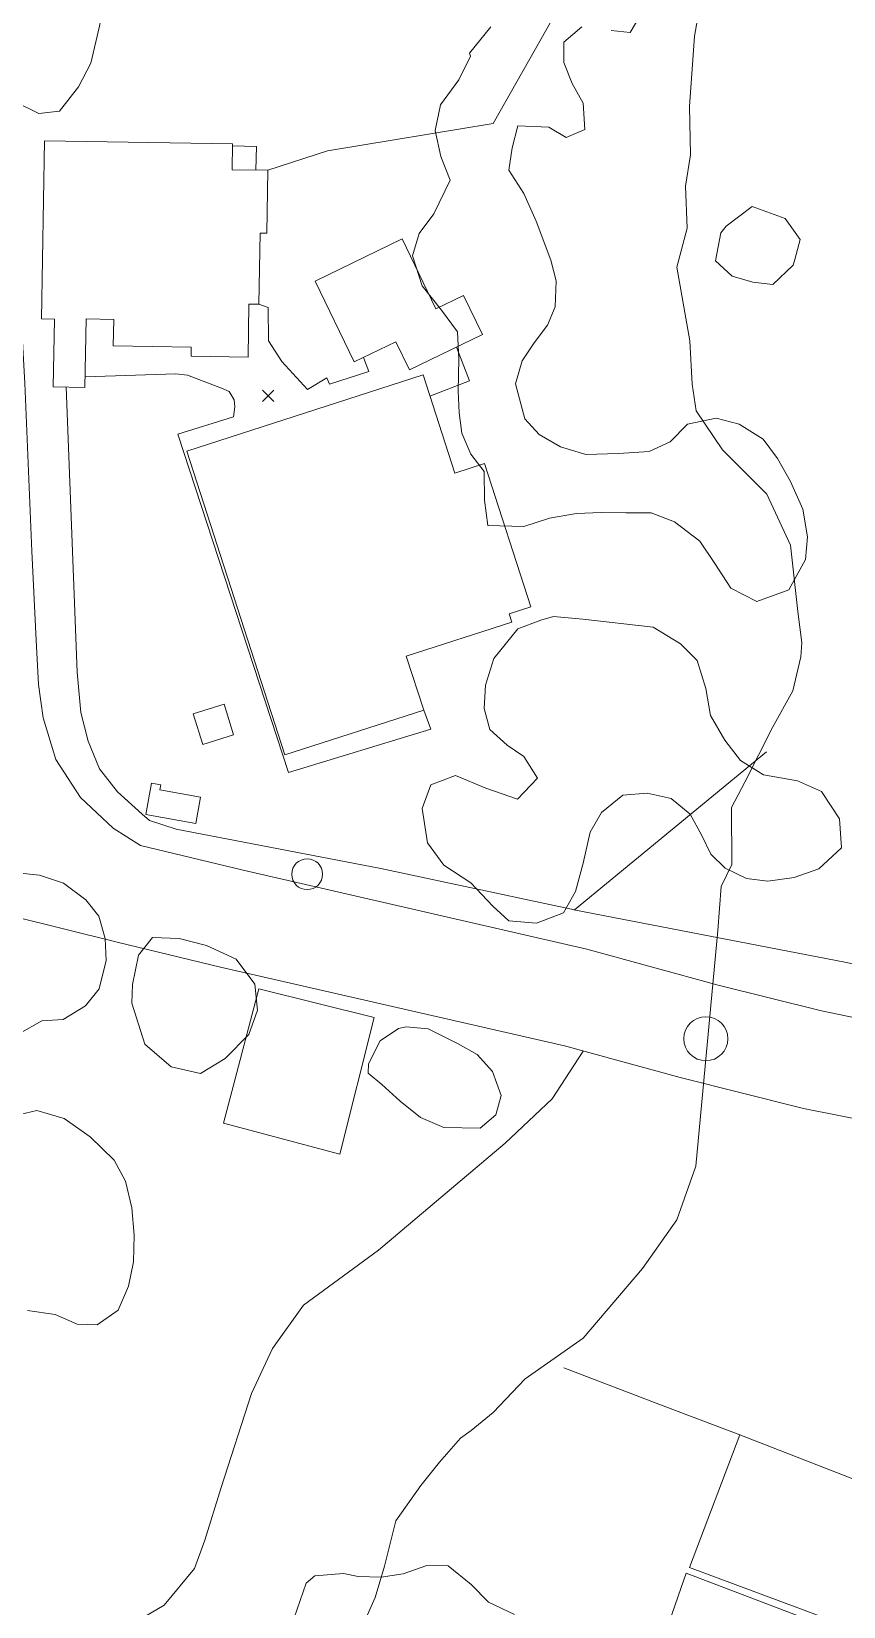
# Model space of a CAD drawing. Header units: metres. Extents: x 4652992 to 4879070, y 2074171 to 2309877.
# Drawn here: x 4653694.3 to 4653734.8, y 2307049.3 to 2307127.9 of the extents above; entities that cross this region are included whole.
import ezdxf

# ---------------------------------------------------------------- set-up
doc = ezdxf.new("R2010")
doc.units = ezdxf.units.M
doc.header["$MEASUREMENT"] = 0
doc.linetypes.add('DGN Style 3', pattern=[92.779933, 66.271381, -26.508552])
for name, color, linetype, lineweight in [('Level 1', 2, 'Continuous', 0), ('Level 18', 5, 'Continuous', 0), ('Level 19', 38, 'DGN Style 3', 0), ('Level 20', 30, 'DGN Style 3', 0), ('Level 30', 5, 'Continuous', 0), ('Level 31', 38, 'Continuous', 0), ('Level 35', 4, 'Continuous', 0), ('Level 36', 1, 'Continuous', 0), ('Level 37', 3, 'Continuous', 0), ('Level 40', 1, 'Continuous', 0), ('Level 45', 9, 'Continuous', 0), ('Level 61', 4, 'Continuous', 0), ('Level 62', 4, 'Continuous', 0), ('Level 63', 3, 'Continuous', 0)]:
    doc.layers.add(name, color=color, linetype=linetype, lineweight=lineweight)

# ---------------------------------------------------------------- blocks, each defined once
blk = doc.blocks.new('AL_1')
at = {"layer": 'Level 45'}
blk.add_circle((2.1e-05, 1.3e-05, 3e-05), 1.100002, dxfattribs=at)
blk = doc.blocks.new('POSTE_1')
at = {"layer": 'Level 61'}
blk.add_circle((-4.7e-05, -1.9e-05, -2.4e-05), 0.770001, dxfattribs=at)
blk = doc.blocks.new('COTA_2')
at = {"layer": 'Level 63', "ltscale": 0.2}
for p, q in [((5e-05, 0.0001, 4e-05), (-1.419472, -1.408357, 4e-05)), ((-1.408407, 1.419622, 4e-05), (5e-05, 0.0001, 4e-05)), ((1.419572, 1.408557, 4e-05), (5e-05, 0.0001, 4e-05)), ((5e-05, 0.0001, 4e-05), (1.408507, -1.419422, 4e-05))]:
    blk.add_line(p, q, dxfattribs=at)

msp = doc.modelspace()

# ---------------------------------------------------------------- linework, layer by layer
at = {"layer": 'Level 1'}
msp.add_polyline3d([(4653710.277578, 2307047.070126, 1399), (4653711.434838, 2307049.69811, 1399), (4653711.904795, 2307051.262762, 1399), (4653712.480496, 2307053.529454, 1398.58), (4653713.717471, 2307055.297895, 1398.58), (4653714.651075, 2307056.468788, 1398.58), (4653715.701746, 2307057.666954, 1398.58), (4653716.230855, 2307058.041116, 1398.58), (4653717.32558, 2307058.948478, 1398.58), (4653718.929698, 2307060.626833, 1398.16), (4653721.833717, 2307062.658215, 1397.74), (4653724.791876, 2307066.132284, 1397.74), (4653726.513905, 2307068.565691, 1397.74), (4653727.461369, 2307071.245153, 1397.74), (4653728.556609, 2307083.016175, 1397.74), (4653728.728661, 2307085.213914, 1397.74), (4653729.258616, 2307086.315853, 1397.74), (4653729.234809, 2307089.158281, 1397), (4653729.906099, 2307090.438386, 1396), (4653731.280462, 2307093.16732, 1395), (4653732.30764, 2307094.987238, 1394.16), (4653732.697037, 2307096.683656, 1394.16), (4653732.750332, 2307097.398565, 1394.16), (4653732.554395, 2307098.958612, 1394.16), (4653732.191945, 2307102.276984, 1394), (4653731.000324, 2307104.80933, 1394), (4653728.795384, 2307107.030326, 1393.16), (4653727.469907, 2307108.979528, 1392.74), (4653727.277745, 2307110.314654, 1392.74), (4653727.163215, 2307112.470714, 1392.74), (4653726.513718, 2307116.158013, 1392.74), (4653727.016407, 2307118.106626, 1392.74), (4653726.942158, 2307120.196804, 1392.74), (4653727.19015, 2307121.759922, 1392.74), (4653727.136464, 2307124.181047, 1392.74), (4653727.396848, 2307127.700532, 1392), (4653728.087532, 2307131.674975, 1392)], dxfattribs=at)
at = {"layer": 'Level 18', "color": 30, "extrusion": (-0.2168691935160025, -0.9464285876196518, 0.2392502485682926), "elevation": -3192402.183553, "flags": 128}
msp.add_lwpolyline([(4020854.418763, 788071.300198), (4020836.811976, 788071.313072), (4020831.540755, 788071.583423)], dxfattribs=at)
at = {"layer": 'Level 18', "color": 30, "extrusion": (-0.2167968412280672, -0.9461159145737636, 0.2405489676215272), "elevation": -3191337.46899, "flags": 128}
msp.add_lwpolyline([(4020856.745502, 792339.463636), (4020839.108653, 792339.476514), (4020833.807372, 792339.746955)], dxfattribs=at)
at = {"layer": 'Level 18', "color": 30}
for points in [[(4653690.755953, 2307170.426144, 1396.212642), (4653690.873721, 2307165.995235, 1396.539857), (4653691.277474, 2307158.681325, 1396.746107), (4653691.591075, 2307152.919111, 1396.877357), (4653691.832647, 2307147.905357, 1397.283607), (4653692.179202, 2307142.108159, 1397.533607), (4653692.522764, 2307136.298138, 1397.933607), (4653692.810304, 2307131.070253, 1398.339857), (4653693.23615, 2307123.087561, 1398.783607), (4653693.643905, 2307115.73207, 1399.146107), (4653693.940456, 2307110.366619, 1399.577357), (4653694.296494, 2307101.967372, 1400.077357), (4653694.508004, 2307097.529528, 1400.571107), (4653694.620249, 2307095.30905, 1400.764857)], [(4653699.727663, 2307087.272357, 1401.344177), (4653698.355824, 2307088.125885, 1401.344177), (4653696.730828, 2307089.671896, 1401.344177), (4653695.488414, 2307091.564382, 1401.319177), (4653694.865258, 2307093.636273, 1401.056677), (4653694.620249, 2307095.30905, 1400.764857)], [(4653698.558007, 2307082.440991, 1401.344899), (4653693.325008, 2307083.735278, 1401.544899), (4653692.334552, 2307083.975054, 1401.619899), (4653691.550816, 2307083.917797, 1401.644899), (4653690.807138, 2307083.21731, 1401.689376)], [(4653733.741156, 2307079.012241, 1401.888138), (4653740.947676, 2307077.512839, 1402.900638), (4653744.666565, 2307076.912345, 1403.638138), (4653746.951455, 2307076.794239, 1404.098664), (4653747.676311, 2307077.410444, 1404.313138), (4653747.955332, 2307078.160131, 1404.300399)], [(4653749.791918, 2307069.210387, 1404.863138), (4653748.873383, 2307070.714081, 1404.575638), (4653747.197578, 2307071.283379, 1404.463138), (4653732.833172, 2307074.1341, 1401.888138)]]:
    msp.add_polyline3d(points, dxfattribs=at)
at = {"layer": 'Level 19', "linetype": 'DGN Style 3', "extrusion": (-0.2621143582402922, -0.9455358778498816, 0.1930232289205986), "elevation": -3400965.815118, "flags": 128}
msp.add_lwpolyline([(3868288.086739, 670475.305304), (3868294.886957, 670475.35524), (3868300.212979, 670476.139962)], dxfattribs=at)
at = {"layer": 'Level 19', "linetype": 'DGN Style 3', "extrusion": (-0.2546869720192536, -0.8576075641037665, 0.4468151880539292), "elevation": -3163182.967307, "flags": 128}
msp.add_lwpolyline([(3804375.989299, 1581397.848568), (3804369.636588, 1581397.247871), (3804363.663887, 1581396.933952)], dxfattribs=at)
at = {"layer": 'Level 20', "linetype": 'Continuous'}
msp.add_polyline3d([(4653721.83307, 2307076.998181, 1401.11528), (4653720.277158, 2307074.61794, 1401.30278), (4653717.937409, 2307072.400213, 1401.29028), (4653711.600101, 2307067.055948, 1401.40278), (4653707.852616, 2307064.305606, 1401.64028), (4653706.318017, 2307062.138581, 1401.74028), (4653705.256082, 2307059.884394, 1401.79028), (4653703.748649, 2307055.199446, 1402.07778), (4653702.927018, 2307052.5595, 1402.16528), (4653702.414788, 2307051.154897, 1402.10278), (4653700.899194, 2307049.310836, 1401.97778), (4653696.885474, 2307046.952532, 1401.22778)], dxfattribs=at)
at = {"layer": 'Level 30', "color": 1}
for points in [[(4653704.318028, 2307122.319938, 1403.528482), (4653694.922325, 2307122.475028, 1403.728482), (4653694.775364, 2307113.571797, 1403.653482), (4653695.417503, 2307113.561198, 1402.022232), (4653695.361659, 2307110.17802, 1402.015982), (4653696.944989, 2307110.151884, 1401.872232), (4653697.0014, 2307113.569419, 1401.815982), (4653698.383599, 2307113.546603, 1401.234732), (4653698.361857, 2307112.229373, 1401.234732), (4653702.254734, 2307112.165115, 1401.203482), (4653702.247156, 2307111.706011, 1401.203482), (4653705.089425, 2307111.659096, 1401.184732), (4653705.133224, 2307114.312583, 1401.215982), (4653705.635306, 2307114.304295, 1401.190982), (4653705.693913, 2307117.854843, 1401.472232), (4653706.027198, 2307117.849342, 1401.472232), (4653706.079096, 2307120.993418, 1401.590982), (4653704.296617, 2307121.02284, 1403.653482), (4653704.318028, 2307122.319938, 1403.528482)], [(4653712.787636, 2307117.563739, 1398.484732), (4653708.443971, 2307115.462184, 1398.550357), (4653710.396193, 2307111.427171, 1398.550357), (4653712.467844, 2307112.429478, 1399.119107), (4653713.149833, 2307111.019888, 1399.012857), (4653716.798945, 2307112.785403, 1398.037857), (4653715.854534, 2307114.737388, 1397.862857), (4653714.477437, 2307114.07112, 1398.537857), (4653712.787636, 2307117.563739, 1398.484732)], [(4653706.9355, 2307091.792462, 1400.672232), (4653702.033553, 2307106.967667, 1400.578482), (4653713.833279, 2307110.779256, 1399.553482), (4653715.420333, 2307105.866132, 1399.490982), (4653716.90325, 2307106.345149, 1398.372232), (4653719.216638, 2307099.183475, 1398.622232), (4653718.139813, 2307098.835635, 1399.440982), (4653718.273374, 2307098.422162, 1399.472232), (4653712.9956, 2307096.717317, 1400.378482), (4653713.863543, 2307094.030383, 1400.447232), (4653706.9355, 2307091.792462, 1400.672232)], [(4653739.449488, 2307040.877832, 1410.195727), (4653731.611598, 2307043.989858, 1410.489477), (4653731.552711, 2307043.820217, 1410.489477), (4653725.339696, 2307046.227545, 1410.283227), (4653726.973907, 2307050.912948, 1409.895727), (4653733.046568, 2307048.607813, 1409.908227), (4653732.935851, 2307048.239565, 1410.626977), (4653738.141357, 2307046.186356, 1410.314477), (4653738.208074, 2307046.360861, 1410.314477), (4653739.04876, 2307046.04109, 1410.298852), (4653739.263735, 2307046.69041, 1410.164477), (4653727.144113, 2307051.19762, 1409.083227), (4653729.653331, 2307057.835918, 1409.189477), (4653744.445327, 2307052.067291, 1409.208227), (4653741.918536, 2307044.929227, 1409.208227), (4653741.109141, 2307045.207349, 1410.095727), (4653739.449488, 2307040.877832, 1410.195727)]]:
    msp.add_polyline3d(points, dxfattribs=at)
msp.add_3dface([(4653711.387124, 2307078.670192, 1405.495727), (4653709.674524, 2307071.847364, 1405.464477), (4653703.871263, 2307073.403078, 1405.345727), (4653705.625007, 2307080.106694, 1405.283227)], dxfattribs=at)
at = {"layer": 'Level 31'}
msp.add_polyline3d([(4653702.711247, 2307089.675696, 1402.206607), (4653700.68566, 2307090.04048, 1402.294107), (4653700.731639, 2307090.295799, 1402.294107), (4653700.269058, 2307090.379105, 1402.294107), (4653699.988258, 2307088.819872, 1402.431607), (4653702.476427, 2307088.371782, 1402.422232), (4653702.711247, 2307089.675696, 1402.206607)], dxfattribs=at)
msp.add_3dface([(4653704.37006, 2307092.79699, 1401.756607), (4653702.824703, 2307092.319416, 1401.709732), (4653702.353002, 2307093.845769, 1401.697232), (4653703.898251, 2307094.323693, 1401.744105)], dxfattribs=at)
at = {"layer": 'Level 35'}
msp.add_line((4653721.404237, 2307084.049869, 1401.944107), (4653730.987581, 2307091.947134, 1397.944107), dxfattribs=at)
at = {"layer": 'Level 35', "extrusion": (0.0010905231193866, 0.0475749110174179, 0.9988670775438595), "elevation": 116236.099767, "flags": 128}
msp.add_lwpolyline([(-4599612.894402, -2410359.804655), (-4599612.892292, -2410360.98669), (-4599611.701738, -2410360.98669)], dxfattribs=at)
at = {"layer": 'Level 36'}
msp.add_polyline3d([(4653696.003592, 2307110.167424, 1401.400357), (4653696.553472, 2307095.927161, 1401.981607), (4653696.734123, 2307093.914294, 1402.125357), (4653697.104376, 2307092.484643, 1402.212857), (4653697.677658, 2307091.101638, 1402.281607), (4653698.576871, 2307089.940694, 1402.375357), (4653699.802157, 2307088.824003, 1402.437857), (4653700.170522, 2307088.516157, 1402.450357), (4653701.499299, 2307088.085548, 1402.450357), (4653711.717561, 2307086.119983, 1402.294107), (4653721.404237, 2307084.049869, 1402.019107)], dxfattribs=at)
at = {"layer": 'Level 37', "extrusion": (0.3538172374560494, 0.9353113160112178, 0.0024707529892124), "elevation": 3804390.54233, "flags": 128}
msp.add_lwpolyline([(-3536419.970528, -7994.536831), (-3536415.881755, -7994.799332), (-3536410.561183, -7998.299343)], dxfattribs=at)
at = {"layer": 'Level 37'}
for points in [[(4653742.316136, 2307165.831893, 1396.181607), (4653742.744571, 2307168.043603, 1396.169107), (4653752.563725, 2307166.255587, 1399.469107), (4653761.18181, 2307163.912052, 1399.706607), (4653756.092805, 2307143.431604, 1401.556607), (4653753.252166, 2307131.969056, 1402.331607), (4653752.337217, 2307127.532362, 1402.456607), (4653751.88981, 2307122.738218, 1402.744107), (4653749.917731, 2307108.725016, 1403.044107), (4653748.548356, 2307098.715515, 1403.506607), (4653748.064566, 2307091.262386, 1403.656607), (4653745.822445, 2307078.995115, 1405.531607), (4653734.983424, 2307081.419645, 1403.594107), (4653721.366275, 2307084.057982, 1401.906607)], [(4653706.079096, 2307120.993418, 1398.344107), (4653709.057554, 2307121.971557, 1397.812857), (4653717.33055, 2307123.328907, 1395.906607), (4653720.296649, 2307128.557874, 1395.331607), (4653725.347023, 2307129.421519, 1394.569107)]]:
    msp.add_polyline3d(points, dxfattribs=at)
at = {"layer": 'Level 40', "color": 3}
for points in [[(4653693.390733, 2307124.452646, 1402.312857), (4653694.639431, 2307123.825633, 1402.325357), (4653695.680717, 2307123.954685, 1402.375357), (4653696.617984, 2307125.167887, 1402.387857), (4653697.246645, 2307126.346893, 1402.362857), (4653697.675897, 2307128.198567, 1402.350357), (4653697.975872, 2307129.728397, 1402.325357), (4653698.098558, 2307131.43676, 1402.325357), (4653698.103891, 2307132.874716, 1402.325357), (4653697.914208, 2307134.060992, 1402.362857), (4653697.186859, 2307135.404092, 1402.387857), (4653696.190913, 2307136.296015, 1402.387857), (4653694.808857, 2307136.819411, 1402.375357), (4653693.333453, 2307136.822211, 1402.337857)], [(4653716.195698, 2307126.690691, 1397.900357), (4653715.623828, 2307125.51535, 1397.900357), (4653714.703508, 2307124.25997, 1397.900357), (4653714.438507, 2307122.983168, 1397.900357), (4653714.718615, 2307121.684193, 1398.000357), (4653715.190769, 2307120.503025, 1398.125357), (4653714.363818, 2307118.814653, 1398.337857), (4653713.645116, 2307117.838945, 1398.475357), (4653713.305546, 2307116.716964, 1398.687857), (4653713.790561, 2307115.231697, 1398.950357), (4653714.749749, 2307114.015016, 1399.162857), (4653715.544286, 2307112.920182, 1399.000357), (4653715.618162, 2307111.561554, 1398.725357), (4653715.586441, 2307109.982155, 1398.500357), (4653715.635575, 2307108.875768, 1398.487857), (4653715.760606, 2307107.860507, 1398.512857), (4653716.210326, 2307106.821571, 1398.612857), (4653716.890039, 2307105.946004, 1398.750357), (4653716.893959, 2307104.522178, 1398.987857), (4653717.069798, 2307103.248381, 1399.212857), (4653718.873411, 2307103.195955, 1399.187857), (4653720.154696, 2307103.625373, 1399.062857), (4653721.498669, 2307103.848112, 1398.937857), (4653722.722858, 2307103.908233, 1398.837857), (4653723.955295, 2307103.884274, 1398.737857), (4653725.219739, 2307103.879949, 1398.650357), (4653726.3832, 2307103.434835, 1398.450357), (4653727.648277, 2307102.47265, 1398.237857), (4653728.410807, 2307101.358182, 1398.025357), (4653729.20171, 2307100.12741, 1397.937857), (4653730.506062, 2307099.456735, 1397.825357), (4653732.095542, 2307100.030639, 1397.625357), (4653732.938987, 2307101.55085, 1397.337857), (4653733.03207, 2307102.677622, 1397.175357), (4653732.80179, 2307104.074017, 1396.925357), (4653732.182805, 2307105.454819, 1396.675357), (4653731.536426, 2307106.595967, 1396.450357), (4653730.822398, 2307107.561908, 1396.262857), (4653729.620009, 2307108.317415, 1396.137857), (4653728.478982, 2307108.620296, 1396.125357), (4653727.033046, 2307108.312725, 1396.262857), (4653726.16982, 2307107.426641, 1396.662857), (4653725.123143, 2307106.940574, 1397.337857), (4653723.588451, 2307106.845976, 1397.625357), (4653721.955429, 2307106.802484, 1397.850357), (4653720.695945, 2307107.188695, 1397.862857), (4653719.6262, 2307107.80272, 1397.862857), (4653718.922726, 2307108.574572, 1397.887857), (4653718.444978, 2307110.331715, 1398.075357), (4653718.790489, 2307111.479625, 1398.125357), (4653719.381159, 2307112.376795, 1398.125357), (4653720.050033, 2307113.255083, 1398.062857), (4653720.426224, 2307114.176679, 1397.950357), (4653720.476745, 2307115.477907, 1397.812857), (4653720.215437, 2307116.498711, 1397.712857), (4653719.480649, 2307118.454736, 1397.550357), (4653718.861664, 2307119.835538, 1397.262857), (4653718.111015, 2307121.001863, 1397.137857), (4653718.2823, 2307122.109753, 1397.137857), (4653718.563795, 2307123.218394, 1397.100357), (4653720.114981, 2307123.144831, 1396.450357), (4653720.988067, 2307122.633018, 1396.125357), (4653721.906714, 2307123.040547, 1395.937857), (4653721.820958, 2307124.347318, 1395.900357), (4653721.275215, 2307125.327351, 1395.937857), (4653720.857503, 2307126.385921, 1396.050357), (4653720.86875, 2307127.395639, 1396.150357), (4653721.76035, 2307128.16542, 1396.475357)], [(4653717.221615, 2307128.166842, 1398.437857), (4653716.147197, 2307126.839218, 1398.225357), (4653716.195698, 2307126.690691, 1397.900357)], [(4653723.2297, 2307127.974802, 1396.812857), (4653724.171761, 2307127.884143, 1397.562857), (4653724.754185, 2307128.865393, 1397.862857)], [(4653731.917285, 2307118.591334, 1399.794107), (4653732.665685, 2307117.536456, 1399.831607), (4653732.408645, 2307116.532899, 1399.819107), (4653732.317441, 2307116.254357, 1399.781607), (4653731.301288, 2307115.297335, 1399.681607), (4653730.307694, 2307115.400443, 1399.631607), (4653729.277399, 2307115.703661, 1399.544107), (4653728.437795, 2307116.479997, 1399.481607), (4653728.699593, 2307117.86492, 1399.431607), (4653728.970809, 2307118.209321, 1399.431607), (4653730.265265, 2307119.181165, 1399.406607), (4653731.917285, 2307118.591334, 1399.794107)], [(4653725.330041, 2307098.167998, 1400.431607), (4653726.683669, 2307097.347774, 1400.669107), (4653727.522178, 2307096.501511, 1401.150357), (4653727.947574, 2307095.111854, 1401.187857), (4653728.190526, 2307093.766291, 1401.200357), (4653728.897865, 2307092.52753, 1401.212857), (4653729.684561, 2307091.516005, 1401.212857), (4653730.840857, 2307090.798469, 1401.100357), (4653732.532598, 2307090.499116, 1400.987857), (4653733.730345, 2307089.96322, 1401.362857), (4653734.628426, 2307088.596219, 1401.812857), (4653734.737516, 2307087.146111, 1401.975357), (4653733.593189, 2307086.108455, 1402.012857), (4653732.364708, 2307085.666112, 1401.950357), (4653731.059204, 2307085.488801, 1401.862857), (4653729.987062, 2307085.611025, 1401.812857), (4653728.925553, 2307086.141374, 1401.687857), (4653728.204036, 2307086.835969, 1401.562857), (4653727.756163, 2307087.765604, 1401.500357), (4653727.175597, 2307088.836828, 1401.412857), (4653726.225431, 2307089.614064, 1401.350357), (4653725.020595, 2307089.877877, 1401.387857), (4653723.816968, 2307089.785463, 1401.562857), (4653722.740155, 2307088.923148, 1401.750357), (4653722.184609, 2307087.934849, 1401.925357), (4653721.829313, 2307086.377939, 1402.175357), (4653721.451498, 2307084.96337, 1402.462857), (4653720.852124, 2307083.903526, 1402.562857), (4653719.495703, 2307083.382585, 1402.575357), (4653718.119099, 2307083.496254, 1402.525357), (4653717.325313, 2307084.235695, 1402.400357), (4653716.217558, 2307085.406954, 1402.250357), (4653714.876442, 2307086.278678, 1402.062857), (4653714.061305, 2307087.406594, 1401.700357), (4653713.79108, 2307089.114684, 1401.312857), (4653714.225776, 2307090.296469, 1401.125357), (4653715.460178, 2307090.764761, 1401.137857), (4653716.964764, 2307090.127325, 1401.512857), (4653718.545163, 2307089.581086, 1401.837857), (4653719.553252, 2307090.624289, 1401.900357), (4653718.868432, 2307091.720709, 1401.700357), (4653718.033195, 2307092.278511, 1401.575357), (4653717.167141, 2307093.062798, 1401.475357), (4653716.885115, 2307094.116628, 1401.262857), (4653716.9573, 2307095.276507, 1401.025357), (4653717.369477, 2307096.600633, 1400.837857), (4653718.562345, 2307098.092011, 1400.625357), (4653719.706715, 2307098.527303, 1400.612857), (4653720.351168, 2307098.700104, 1400.612857), (4653721.805962, 2307098.567536, 1400.625357), (4653725.330041, 2307098.167998, 1400.431607)], [(4653693.670384, 2307077.88304, 1406.204052), (4653694.797936, 2307078.508906, 1405.604052), (4653695.852026, 2307078.580501, 1406.004052), (4653696.965644, 2307079.264224, 1406.129052), (4653697.651616, 2307080.106005, 1406.266552), (4653698.005316, 2307081.518603, 1406.291552), (4653697.959322, 2307082.619389, 1406.291552), (4653697.642838, 2307083.731205, 1406.241552), (4653696.984334, 2307084.544482, 1406.166552), (4653695.868382, 2307085.386829, 1406.104052), (4653694.676953, 2307085.784356, 1406.079052), (4653693.238957, 2307085.941949, 1406.179052)], [(4653699.935476, 2307077.346323, 1403.429052), (4653701.25635, 2307076.209174, 1403.491552), (4653702.710295, 2307075.884271, 1403.541552), (4653703.945222, 2307076.620337, 1403.541552), (4653705.126342, 2307077.832535, 1403.516552), (4653705.5676, 2307079.033238, 1403.441552), (4653705.434048, 2307080.345918, 1403.379052), (4653704.491038, 2307081.582237, 1403.291552), (4653703.011156, 2307082.267557, 1403.241552), (4653701.646704, 2307082.625267, 1403.241552), (4653700.32011, 2307082.674155, 1403.229052), (4653699.622216, 2307081.780779, 1403.229052), (4653699.314269, 2307080.329859, 1403.266552), (4653699.286639, 2307079.38311, 1403.316552), (4653699.935476, 2307077.346323, 1403.429052)], [(4653711.774922, 2307075.323366, 1404.779052), (4653712.68406, 2307074.501202, 1404.916552), (4653713.703094, 2307073.679789, 1405.066552), (4653714.877218, 2307073.176549, 1405.291552), (4653716.681611, 2307073.150053, 1405.366552), (4653717.463301, 2307073.809039, 1405.304052), (4653717.740702, 2307074.781692, 1405.154052), (4653717.302218, 2307075.982433, 1404.891552), (4653716.5349, 2307076.824982, 1404.641552), (4653715.5865, 2307077.355651, 1404.429052), (4653714.084093, 2307078.102571, 1404.066552), (4653712.982866, 2307078.205062, 1404.016552), (4653712.609389, 2307078.131321, 1404.016552), (4653711.697744, 2307077.503805, 1404.066552), (4653711.107043, 2307076.360746, 1404.304052), (4653711.084171, 2307075.901098, 1404.429052), (4653711.774922, 2307075.323366, 1404.779052)], [(4653694.077939, 2307064.035233, 1405.566552), (4653695.455891, 2307063.837879, 1405.516552), (4653696.548833, 2307063.354255, 1405.491552), (4653697.555819, 2307063.328833, 1405.491552), (4653698.600339, 2307064.059701, 1405.429052), (4653699.120221, 2307065.24577, 1405.379052), (4653699.374884, 2307066.468796, 1405.279052), (4653699.408161, 2307067.800158, 1405.179052), (4653699.285887, 2307069.169228, 1405.054052), (4653698.964229, 2307070.504625, 1404.941552), (4653698.409411, 2307071.541184, 1404.866552), (4653697.200497, 2307072.708967, 1404.779052), (4653695.905958, 2307073.624154, 1404.766552), (4653694.549841, 2307074.034897, 1404.854052), (4653693.130265, 2307073.695635, 1405.041552)], [(4653707.398907, 2307048.685745, 1402.635302), (4653707.986781, 2307050.42412, 1402.747802), (4653708.422909, 2307050.781715, 1402.822802), (4653709.866569, 2307050.894764, 1403.210302), (4653710.595824, 2307050.745023, 1403.335302), (4653711.733949, 2307050.714136, 1403.572802), (4653712.835866, 2307050.88287, 1404.035302), (4653714.022607, 2307051.303633, 1404.247802), (4653715.08323, 2307051.291557, 1404.522802), (4653716.23336, 2307050.358118, 1405.672802)], [(4653716.23336, 2307050.358118, 1405.672802), (4653717.093415, 2307049.467824, 1405.572802), (4653718.397735, 2307048.851363, 1405.460302)]]:
    msp.add_polyline3d(points, dxfattribs=at)
at = {"layer": 'Level 62', "extrusion": (-0.0069776859102607, 0.0902958311341546, 0.9958905435735044), "elevation": 177240.540068, "flags": 128}
msp.add_lwpolyline([(-4817635.036284, -1933595.425136), (-4817637.060338, -1933596.046237), (-4817636.539816, -1933597.771516)], dxfattribs=at)
at = {"layer": 'Level 62'}
for points in [[(4653710.853445, 2307111.648398, 1396.900357), (4653711.121231, 2307110.952649, 1397.112857), (4653709.154564, 2307110.31629, 1397.831607), (4653709.031317, 2307110.620436, 1397.831607), (4653708.058101, 2307110.046007, 1397.881607), (4653706.778086, 2307111.438919, 1397.981607), (4653706.119736, 2307112.475927, 1398.056607), (4653706.101948, 2307114.140253, 1397.937857), (4653705.635306, 2307114.304295, 1397.937857)], [(4653696.953693, 2307110.679197, 1399.287857), (4653701.489823, 2307110.829937, 1398.687857), (4653702.06545, 2307110.759383, 1398.419107), (4653703.761672, 2307110.116825, 1398.131607), (4653704.14789, 2307109.941355, 1398.081607), (4653704.39597, 2307109.525315, 1398.031607), (4653704.425393, 2307109.175787, 1397.969107), (4653704.366718, 2307108.683177, 1397.875357), (4653701.590065, 2307107.806116, 1397.969107), (4653707.105588, 2307090.914265, 1398.262857), (4653714.224739, 2307093.070887, 1397.975357), (4653713.863543, 2307094.030383, 1397.950357)]]:
    msp.add_polyline3d(points, dxfattribs=at)

# ---------------------------------------------------------------- block references
at = {"layer": 'Level 45'}
msp.add_blockref('AL_1', (4653727.95835, 2307077.61415, 1401.54265), dxfattribs=at)
at = {"layer": 'Level 61'}
msp.add_blockref('POSTE_1', (4653708.04555, 2307085.83185, 1401.34575), dxfattribs=at)
at = {"layer": 'Level 63', "ltscale": 0.2, "xscale": 0.2, "yscale": 0.2, "zscale": 0.2}
msp.add_blockref('COTA_2', (4653706.10055, 2307109.73395, 1397.78785), dxfattribs=at)

doc.saveas('drawing.dxf')
